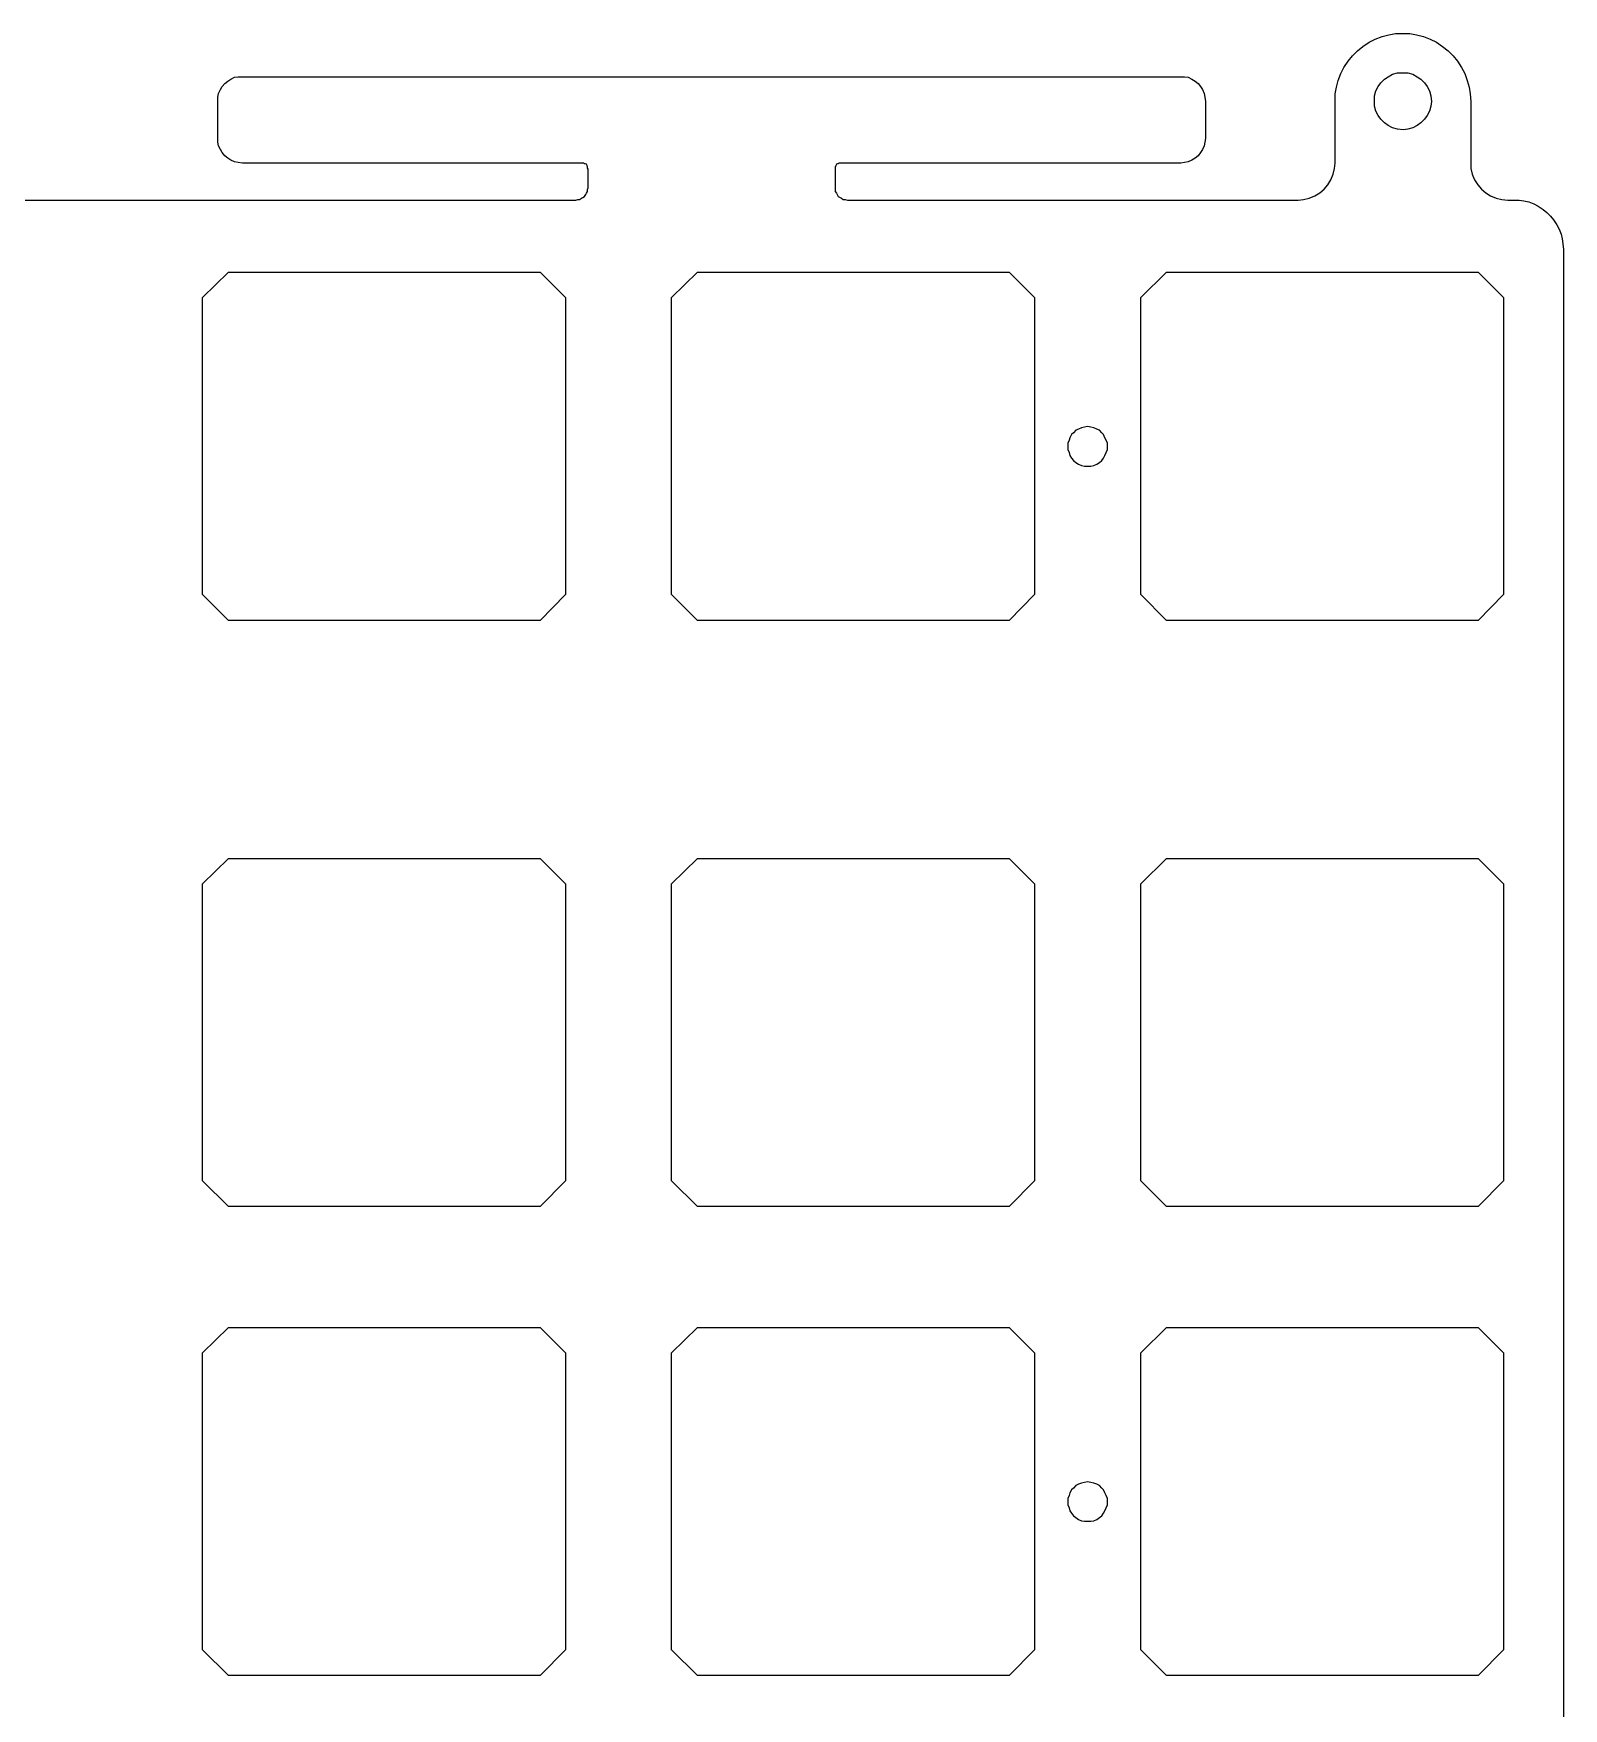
# Model space of a CAD drawing. Extents: x 72 to 419, y -75 to 59.
# Drawn here: x 357.2 to 419.1, y -9.3 to 58.6 of the extents above; entities that cross this region are included whole.
import ezdxf

# ---------------------------------------------------------------- set-up
doc = ezdxf.new("R2010")
doc.units = 0
doc.layers.get('0').update_dxf_attribs({"linetype": 'CONTINUOUS'})

msp = doc.modelspace()

# ---------------------------------------------------------------- linework, layer by layer
for points in [[(301.142944, 51.806274), (379.142944, 51.806274), (379.21814, 51.831299), (379.293091, 51.831299), (379.368042, 51.881226), (379.418091, 51.90625), (379.493042, 51.956299), (379.543091, 52.03125), (379.567993, 52.081299), (379.618042, 52.15625), (379.618042, 52.231201), (379.642944, 52.306274), (379.642944, 53.056274), (379.618042, 53.106201), (379.618042, 53.15625), (379.59314, 53.181274), (379.59314, 53.206299), (379.567993, 53.256226), (379.517944, 53.28125), (379.493042, 53.28125), (379.46814, 53.306274), (379.418091, 53.306274), (379.392944, 53.306274), (365.642944, 53.306274), (365.46814, 53.331299), (365.317993, 53.356201), (365.168091, 53.431274), (365.043091, 53.506226), (364.918091, 53.606201), (364.817993, 53.731201), (364.743042, 53.856201), (364.668091, 54.006226), (364.642944, 54.15625), (364.642944, 54.306274), (364.642944, 55.806274), (364.642944, 55.981201), (364.668091, 56.131226), (364.743042, 56.28125), (364.817993, 56.40625), (364.918091, 56.53125), (365.043091, 56.631226), (365.168091, 56.706299), (365.317993, 56.78125), (365.46814, 56.806274), (365.642944, 56.806274), (403.642944, 56.806274), (403.793091, 56.806274), (403.942993, 56.78125), (404.09314, 56.706299), (404.21814, 56.631226), (404.34314, 56.53125), (404.442993, 56.40625), (404.517944, 56.28125), (404.59314, 56.131226), (404.618042, 55.981201), (404.642944, 55.806274), (404.642944, 54.306274), (404.618042, 54.15625), (404.59314, 54.006226), (404.517944, 53.856201), (404.442993, 53.731201), (404.34314, 53.606201), (404.21814, 53.506226), (404.09314, 53.431274), (403.942993, 53.356201), (403.793091, 53.331299), (403.642944, 53.306274), (389.892944, 53.306274), (389.84314, 53.306274), (389.793091, 53.306274), (389.767944, 53.28125), (389.743042, 53.28125), (389.692993, 53.256226), (389.668091, 53.206299), (389.668091, 53.181274), (389.642944, 53.15625), (389.642944, 53.106201), (389.642944, 53.056274), (389.642944, 52.306274), (389.642944, 52.231201), (389.642944, 52.15625), (389.692993, 52.081299), (389.71814, 52.03125), (389.767944, 51.956299), (389.84314, 51.90625), (389.892944, 51.881226), (389.96814, 51.831299), (390.043091, 51.831299), (390.142944, 51.806274), (408.392944, 51.806274), (408.618042, 51.831299), (408.84314, 51.881226), (409.067993, 51.981201), (409.267944, 52.106201), (409.442993, 52.256226), (409.59314, 52.431274), (409.71814, 52.631226), (409.817993, 52.856201), (409.868042, 53.081299), (409.892944, 53.306274), (409.892944, 55.806274), (409.892944, 56.106201), (409.942993, 56.381226), (410.017944, 56.65625), (410.118042, 56.931274), (410.243042, 57.181274), (410.418091, 57.431274), (410.59314, 57.65625), (410.793091, 57.856201), (411.017944, 58.03125), (411.267944, 58.206299), (411.517944, 58.331299), (411.793091, 58.431274), (412.067993, 58.506226), (412.34314, 58.556274), (412.642944, 58.556274), (412.918091, 58.556274), (413.192993, 58.506226), (413.46814, 58.431274), (413.743042, 58.331299), (413.993042, 58.206299), (414.243042, 58.03125), (414.46814, 57.856201), (414.668091, 57.65625), (414.84314, 57.431274), (415.017944, 57.181274), (415.142944, 56.931274), (415.243042, 56.65625), (415.317993, 56.381226), (415.368042, 56.106201), (415.392944, 55.806274), (415.392944, 53.306274), (415.392944, 53.081299), (415.442993, 52.856201), (415.543091, 52.631226), (415.668091, 52.431274), (415.817993, 52.256226), (415.993042, 52.106201), (416.192993, 51.981201), (416.418091, 51.881226), (416.642944, 51.831299), (416.892944, 51.806274), (417.142944, 51.806274), (417.34314, 51.806274), (417.543091, 51.78125), (417.743042, 51.731201), (417.942993, 51.65625), (418.118042, 51.556274), (418.317993, 51.431274), (418.46814, 51.306274), (418.618042, 51.15625), (418.743042, 51.006226), (418.868042, 50.806274), (418.96814, 50.631226), (419.043091, 50.431274), (419.09314, 50.231201), (419.118042, 50.03125), (419.142944, 49.806274), (419.142944, -66.193726)], [(411.493042, 55.806274), (411.493042, 56.03125), (411.543091, 56.231201), (411.642944, 56.40625), (411.743042, 56.556274), (411.892944, 56.706299), (412.043091, 56.806274), (412.21814, 56.90625), (412.418091, 56.956299), (412.642944, 56.956299), (412.84314, 56.956299), (413.043091, 56.90625), (413.21814, 56.806274), (413.368042, 56.706299), (413.517944, 56.556274), (413.618042, 56.40625), (413.71814, 56.231201), (413.767944, 56.03125), (413.793091, 55.806274), (413.767944, 55.606201), (413.71814, 55.40625), (413.618042, 55.231201), (413.517944, 55.081299), (413.368042, 54.931274), (413.21814, 54.831299), (413.043091, 54.731201), (412.84314, 54.681274), (412.642944, 54.65625), (412.418091, 54.681274), (412.21814, 54.731201), (412.043091, 54.831299), (411.892944, 54.931274), (411.743042, 55.081299), (411.642944, 55.231201), (411.543091, 55.40625), (411.493042, 55.606201), (411.493042, 55.806274)], [(365.067993, 48.881226), (377.692993, 48.881226), (378.71814, 47.856201), (378.71814, 35.831299), (377.692993, 34.78125), (365.067993, 34.78125), (364.017944, 35.831299), (364.017944, 47.856201), (365.067993, 48.881226)], [(384.067993, 48.881226), (396.692993, 48.881226), (397.71814, 47.856201), (397.71814, 35.831299), (396.692993, 34.78125), (384.067993, 34.78125), (383.017944, 35.831299), (383.017944, 47.856201), (384.067993, 48.881226)], [(403.067993, 48.881226), (415.692993, 48.881226), (416.71814, 47.856201), (416.71814, 35.831299), (415.692993, 34.78125), (403.067993, 34.78125), (402.017944, 35.831299), (402.017944, 47.856201), (403.067993, 48.881226)], [(400.668091, 41.831299), (400.668091, 41.956299), (400.618042, 42.081299), (400.618042, 42.081299), (400.567993, 42.181274), (400.517944, 42.306274), (400.517944, 42.306274), (400.442993, 42.381226), (400.34314, 42.481201), (400.34314, 42.481201), (400.243042, 42.53125), (400.118042, 42.581299), (400.118042, 42.581299), (399.993042, 42.606201), (399.868042, 42.631226), (399.868042, 42.631226), (399.743042, 42.606201), (399.618042, 42.581299), (399.618042, 42.581299), (399.493042, 42.53125), (399.392944, 42.481201), (399.392944, 42.481201), (399.293091, 42.381226), (399.21814, 42.306274), (399.21814, 42.306274), (399.142944, 42.181274), (399.118042, 42.081299), (399.118042, 42.081299), (399.067993, 41.956299), (399.067993, 41.831299), (399.067993, 41.831299), (399.067993, 41.706299), (399.118042, 41.581299), (399.118042, 41.581299), (399.142944, 41.456299), (399.21814, 41.356201), (399.21814, 41.356201), (399.293091, 41.256226), (399.392944, 41.181274), (399.392944, 41.181274), (399.493042, 41.106201), (399.618042, 41.056274), (399.618042, 41.056274), (399.743042, 41.03125), (399.868042, 41.03125), (399.868042, 41.03125), (399.993042, 41.03125), (400.118042, 41.056274), (400.118042, 41.056274), (400.243042, 41.106201), (400.34314, 41.181274), (400.34314, 41.181274), (400.442993, 41.256226), (400.517944, 41.356201), (400.517944, 41.356201), (400.567993, 41.456299), (400.618042, 41.581299), (400.618042, 41.581299), (400.668091, 41.706299), (400.668091, 41.831299)], [(365.067993, 25.131226), (377.692993, 25.131226), (378.71814, 24.106201), (378.71814, 12.081299), (377.692993, 11.03125), (365.067993, 11.03125), (364.017944, 12.081299), (364.017944, 24.106201), (365.067993, 25.131226)], [(384.067993, 25.131226), (396.692993, 25.131226), (397.71814, 24.106201), (397.71814, 12.081299), (396.692993, 11.03125), (384.067993, 11.03125), (383.017944, 12.081299), (383.017944, 24.106201), (384.067993, 25.131226)], [(403.067993, 25.131226), (415.692993, 25.131226), (416.71814, 24.106201), (416.71814, 12.081299), (415.692993, 11.03125), (403.067993, 11.03125), (402.017944, 12.081299), (402.017944, 24.106201), (403.067993, 25.131226)], [(365.067993, 6.131226), (377.692993, 6.131226), (378.71814, 5.106201), (378.71814, -6.918701), (377.692993, -7.96875), (365.067993, -7.96875), (364.017944, -6.918701), (364.017944, 5.106201), (365.067993, 6.131226)], [(384.067993, 6.131226), (396.692993, 6.131226), (397.71814, 5.106201), (397.71814, -6.918701), (396.692993, -7.96875), (384.067993, -7.96875), (383.017944, -6.918701), (383.017944, 5.106201), (384.067993, 6.131226)], [(403.067993, 6.131226), (415.692993, 6.131226), (416.71814, 5.106201), (416.71814, -6.918701), (415.692993, -7.96875), (403.067993, -7.96875), (402.017944, -6.918701), (402.017944, 5.106201), (403.067993, 6.131226)], [(400.668091, -0.918701), (400.668091, -0.793701), (400.618042, -0.668701), (400.618042, -0.668701), (400.567993, -0.568726), (400.517944, -0.443726), (400.517944, -0.443726), (400.442993, -0.368774), (400.34314, -0.268799), (400.34314, -0.268799), (400.243042, -0.21875), (400.118042, -0.168701), (400.118042, -0.168701), (399.993042, -0.143799), (399.868042, -0.118774), (399.868042, -0.118774), (399.743042, -0.143799), (399.618042, -0.168701), (399.618042, -0.168701), (399.493042, -0.21875), (399.392944, -0.268799), (399.392944, -0.268799), (399.293091, -0.368774), (399.21814, -0.443726), (399.21814, -0.443726), (399.142944, -0.568726), (399.118042, -0.668701), (399.118042, -0.668701), (399.067993, -0.793701), (399.067993, -0.918701), (399.067993, -0.918701), (399.067993, -1.043701), (399.118042, -1.168701), (399.118042, -1.168701), (399.142944, -1.293701), (399.21814, -1.393799), (399.21814, -1.393799), (399.293091, -1.493774), (399.392944, -1.568726), (399.392944, -1.568726), (399.493042, -1.643799), (399.618042, -1.693726), (399.618042, -1.693726), (399.743042, -1.71875), (399.868042, -1.71875), (399.868042, -1.71875), (399.993042, -1.71875), (400.118042, -1.693726), (400.118042, -1.693726), (400.243042, -1.643799), (400.34314, -1.568726), (400.34314, -1.568726), (400.442993, -1.493774), (400.517944, -1.393799), (400.517944, -1.393799), (400.567993, -1.293701), (400.618042, -1.168701), (400.618042, -1.168701), (400.668091, -1.043701), (400.668091, -0.918701)]]:
    msp.add_lwpolyline(points)

doc.saveas('drawing.dxf')
